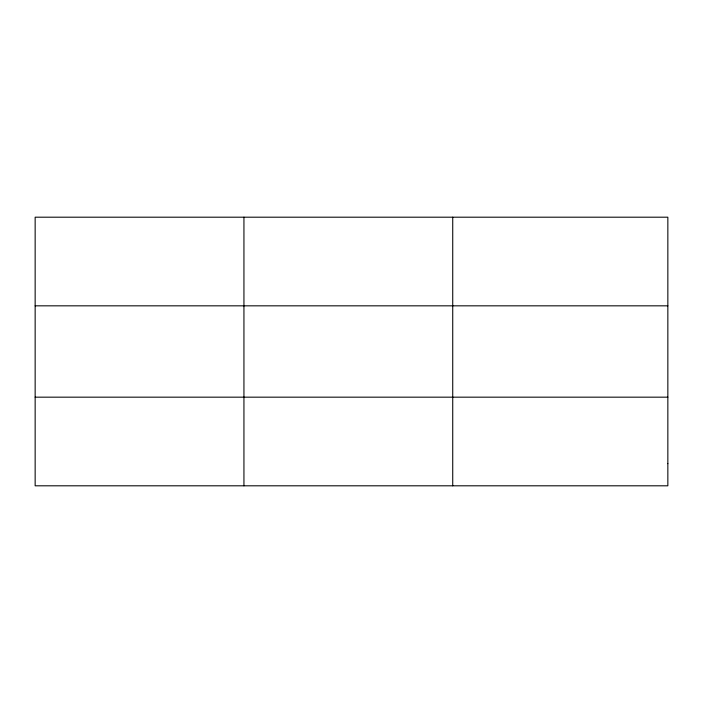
<?xml version="1.0" encoding="UTF-8"?>
<svg xmlns="http://www.w3.org/2000/svg" width="703" height="703" viewBox="0 0 703 703"><rect width="100%" height="100%" fill="white"/><g stroke="black" fill="none" stroke-linecap="round" stroke-linejoin="round"><path stroke-width="1.05" d="M243.941 217.192L243.941 485.808M452.732 217.192L452.732 485.808M35.15 305.831L667.85 305.831M35.15 397.169L667.85 397.169M667.85 463.646L667.85 485.808L35.15 485.808L35.15 217.192L667.85 217.192L667.85 463.646"/></g></svg>
